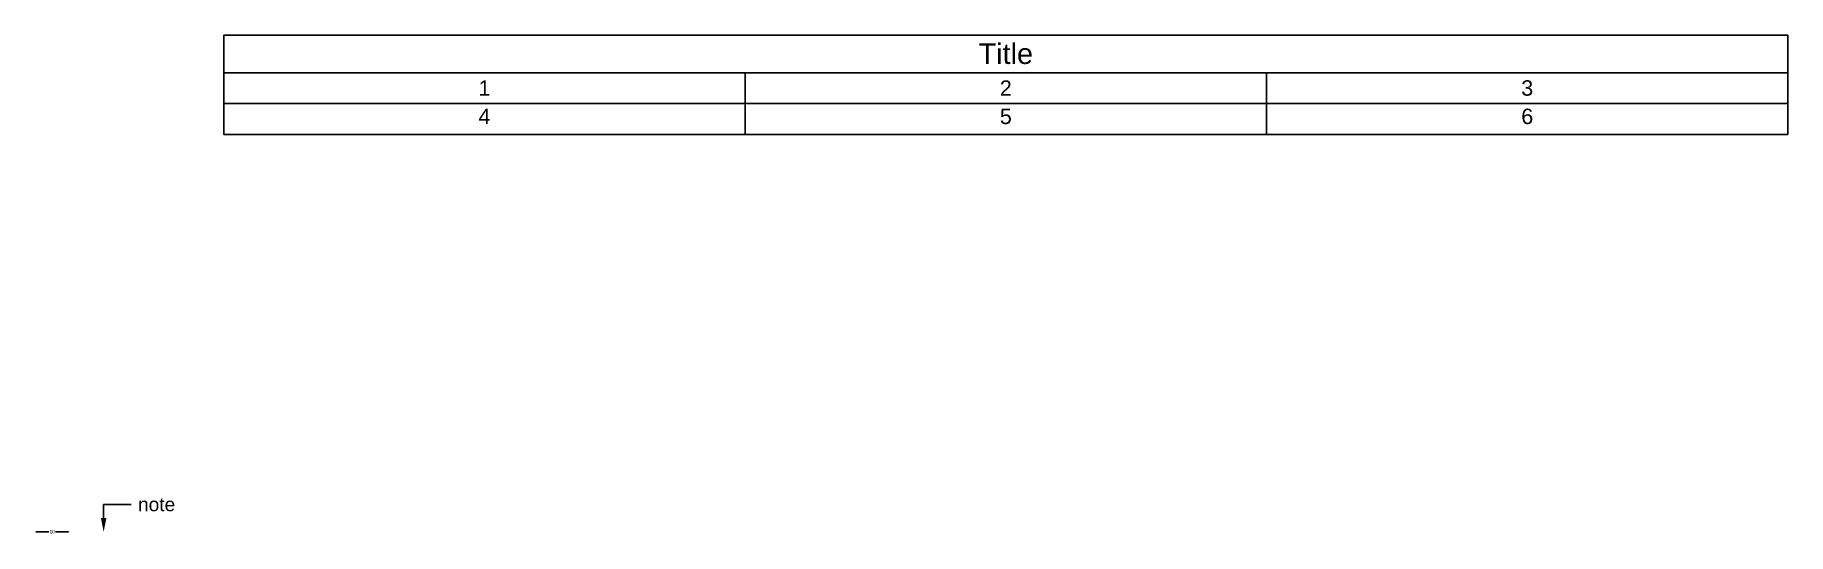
# Model space of a CAD drawing. Header units: metres. Extents: x 50 to 561, y -1 to 145.
import ezdxf
from ezdxf import colors
from ezdxf.entities.mleader import LeaderData, LeaderLine
from ezdxf.math import Vec2, Vec3

# ---------------------------------------------------------------- set-up
doc = ezdxf.new("R2010")
doc.units = ezdxf.units.M
doc.styles.get("Standard").update_dxf_attribs({"font": 'arial.ttf'})
doc.dimstyles.get("Standard").update_dxf_attribs({"dimtxt": 2.5, "dimasz": 2.5, "dimexe": 1.25, "dimexo": 0.625, "dimtad": 1, "dimcen": 2.5, "dimazin": 3, "dimtfac": 1, "dimtmove": 0, "dimatfit": 3})

# ---------------------------------------------------------------- blocks, each defined once
blk = doc.blocks.new('*T1')
at = {"color": 0, "linetype": 'ByBlock', "lineweight": -2}
for p, q in [((0, 0), (456, 0)), ((0, 0), (0, -29)), ((456, 0), (456, -29)), ((0, -11), (456, -11)), ((152, -11), (152, -29)), ((304, -11), (304, -29)), ((0, -20), (456, -20)), ((0, -29), (456, -29))]:
    blk.add_line(p, q, dxfattribs=at)
at = {"color": 0}
for s, insert, char_height, width, attachment_point in [('Title', (228, -5.5), 6, 453, 5), ('1', (76, -15.5), 4.5, 149, 5), ('2', (228, -15.5), 4.5, 149, 5), ('3', (380, -15.5), 4.5, 149, 5), ('4', (76, -21.5), 4.5, 149, 2), ('5', (228, -21.5), 4.5, 149, 2), ('6', (380, -21.5), 4.5, 149, 2)]:
    blk.add_mtext(s, dxfattribs=dict(at, insert=insert, char_height=char_height, width=width, attachment_point=attachment_point))
blk = doc.blocks.new('_CLOSEDFILLED')
at = {"color": 0, "linetype": 'BYBLOCK'}
blk.add_solid([(-1, 0.2), (0, 0), (-1, -0.2)], dxfattribs=at)
blk = doc.blocks.new('*D1')
for p, q in [((50, 0), (50, 0)), ((56, 0), (59.75, 0)), ((60, 0), (60, 0)), ((50.25, 0), (54, 0))]:
    blk.add_line(p, q)
at = {"layer": 'Defpoints'}
for p in [(50, 0), (50, 0), (60, 0)]:
    blk.add_point(p, dxfattribs=at)
at = {"xscale": 0.25, "yscale": 0.25, "rotation": 180}
blk.add_blockref('_CLOSEDFILLED', (50, 0), dxfattribs=at)
at = {"xscale": 0.25, "yscale": 0.25}
blk.add_blockref('_CLOSEDFILLED', (60, 0), dxfattribs=at)
at = {"insert": (55, 0), "char_height": 1, "attachment_point": 5}
blk.add_mtext('10', dxfattribs=at)

msp = doc.modelspace()

# ---------------------------------------------------------------- block references
msp.add_blockref('*T1', (105, 145))

# ---------------------------------------------------------------- dimensions: what is measured, and where the dimension line sits
dim = msp.add_linear_dim(base=(50, 0), p1=(50, 0), p2=(60, 0), text='{{dim_label}}', dimstyle='Standard')
dim.commit()
dim.dimension.update_dxf_attribs({"geometry": '*D1', "text_midpoint": (55, 0)})

# ---------------------------------------------------------------- leaders
ml = msp.add_multileader_mtext('Standard')
ml.set_content('{{note}}')
ml.set_leader_properties()
ml.build(insert=Vec2(0, 0))
ctx = ml.context
ctx.base_point = Vec3(78, 8)
notes = []
notes.append((ctx, [(0, (1, 1, 0), (70, 8), (1, 0), 8, [(0, [(70, 0)], 0, [])])]))
ctx.mtext.insert = Vec3(80, 10)
for ctx, leaders in notes:
    for number, flags, end, landing, length, lines in leaders:
        leader = LeaderData()
        leader.index, (leader.has_last_leader_line, leader.has_dogleg_vector, leader.attachment_direction) = number, flags
        leader.last_leader_point, leader.dogleg_vector, leader.dogleg_length = Vec3(end), Vec3(landing), length
        for number, points, colour, breaks in lines:
            line = LeaderLine()
            line.index, line.vertices, line.color, line.breaks = number, Vec3.list(points), colors.encode_raw_color(colour), breaks
            leader.lines.append(line)
        ctx.leaders.append(leader)

doc.saveas('drawing.dxf')
